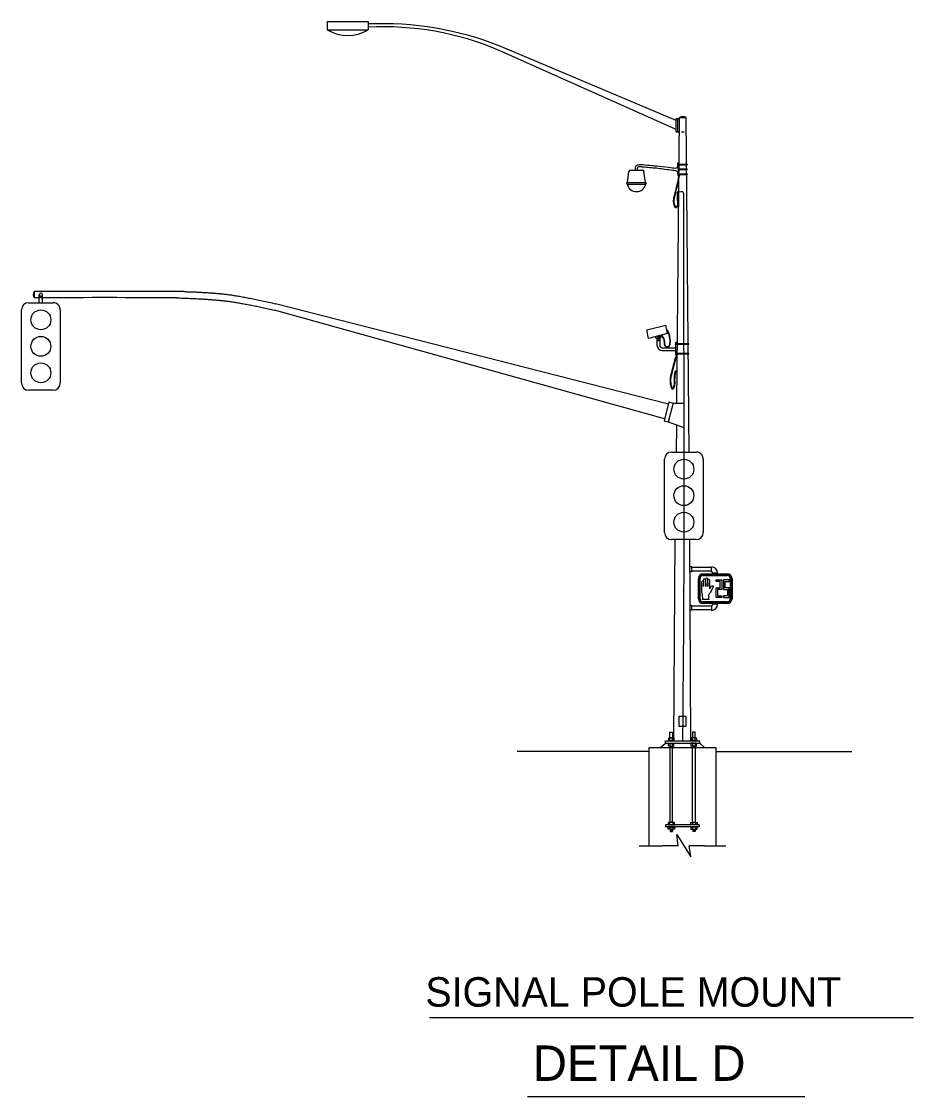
# Model space of a CAD drawing. Extents: x 587 to 764, y 49 to 161.
# Drawn here: x 657.3 to 703, y 48.6 to 103.6 of the extents above; entities that cross this region are included whole.
import ezdxf

# ---------------------------------------------------------------- set-up
doc = ezdxf.new("R2010")
doc.units = 0
doc.layers.add('es_NO-PLOT', color=7, linetype='Continuous')
doc.layers.add('es_SIGNAL-LIGHTING', color=7, linetype='Continuous')

msp = doc.modelspace()

# ---------------------------------------------------------------- linework, layer by layer
at = {"layer": 'es_NO-PLOT'}
for p, q in [((678.226, 52.608), (703.04, 52.608)), ((683.245, 48.553), (697.473, 48.553))]:
    msp.add_line(p, q, dxfattribs=at)
at = {"layer": 'es_SIGNAL-LIGHTING'}
for p, q in [((672.989, 103.646), (675.085, 103.646)), ((672.989, 103.646), (672.989, 103.222)), ((675.085, 103.646), (675.085, 103.222)), ((672.989, 103.222), (675.085, 103.222)), ((690.875, 98.108), (681.794, 102.165)), ((690.875, 98.57), (681.887, 102.371)), ((690.875, 97.999), (690.875, 98.679)), ((690.875, 98.679), (691.049, 98.679)), ((690.915, 84.089), (691.049, 98.679)), ((690.959, 97.999), (690.959, 98.679)), ((691.049, 98.723), (691.389, 98.723)), ((691.049, 98.679), (691.049, 98.723)), ((691.539, 81.581), (691.389, 98.723)), ((690.875, 97.999), (691.042, 97.999)), ((691.155, 97.999), (691.284, 97.999)), ((688.382, 95.387), (688.452, 95.951)), ((688.545, 96.034), (689.131, 96.034)), ((688.784, 96.034), (688.892, 96.034)), ((689.294, 95.387), (689.224, 95.951)), ((690.956, 96.396), (691.032, 96.395)), ((690.988, 95.748), (690.993, 96.396)), ((690.99, 96.061), (691.432, 96.061)), ((690.991, 96.099), (691.431, 96.099)), ((690.993, 96.333), (691.432, 96.333)), ((690.993, 96.295), (691.429, 96.295)), ((691.431, 96.099), (691.432, 96.061)), ((691.432, 96.333), (691.432, 96.293)), ((688.334, 95.363), (688.334, 95.339)), ((688.358, 95.387), (689.318, 95.387)), ((688.358, 95.316), (689.318, 95.316)), ((689.342, 95.363), (689.342, 95.339)), ((690.954, 95.748), (691.026, 95.747)), ((690.988, 95.846), (691.434, 95.846)), ((690.988, 95.807), (691.434, 95.807)), ((691.434, 95.846), (691.434, 95.807)), ((657.972, 89.483), (657.972, 89.806)), ((658.221, 89.233), (658.221, 89.646)), ((658.391, 89.521), (658.391, 89.646)), ((658.391, 89.233), (658.391, 89.521)), ((657.312, 85.116), (657.312, 88.866)), ((657.68, 89.233), (658.93, 89.233)), ((659.297, 88.866), (659.297, 85.116)), ((690.277, 83.281), (670.279, 88.851)), ((690.472, 84.036), (670.334, 89.18)), ((689.369, 87.839), (690.339, 88.084)), ((689.451, 87.404), (689.369, 87.839)), ((690.421, 87.649), (689.451, 87.404)), ((690.421, 87.649), (690.339, 88.084)), ((689.91, 87.401), (689.813, 87.427)), ((689.904, 87.41), (689.821, 87.433)), ((689.888, 87.292), (690.032, 87.29)), ((689.89, 87.406), (689.89, 87.057)), ((690.088, 87.427), (689.91, 87.401)), ((689.923, 87.523), (689.923, 87.487)), ((689.93, 87.525), (689.93, 87.487)), ((689.992, 87.493), (690.001, 87.493)), ((689.998, 87.507), (690.006, 87.507)), ((690.002, 87.482), (690.01, 87.482)), ((690.012, 87.509), (690.021, 87.509)), ((690.032, 87.419), (690.032, 87.057)), ((690.075, 87.561), (690.075, 87.514)), ((690.212, 87.445), (690.22, 87.429)), ((690.225, 87.453), (690.235, 87.436)), ((690.849, 86.558), (690.855, 87.205)), ((690.855, 87.205), (690.943, 87.205)), ((690.898, 87.143), (691.516, 87.143)), ((690.898, 87.104), (691.517, 87.104)), ((690.899, 87.104), (690.899, 87.143)), ((691.516, 87.104), (691.516, 87.143)), ((690.163, 86.927), (690.852, 86.927)), ((690.163, 86.785), (690.851, 86.785)), ((690.849, 86.558), (690.937, 86.556)), ((690.894, 86.617), (690.895, 86.655)), ((690.894, 86.617), (691.521, 86.617)), ((690.895, 86.655), (691.521, 86.655)), ((691.521, 86.617), (691.521, 86.655)), ((690.922, 85.712), (690.929, 85.711)), ((690.923, 85.712), (690.923, 85.75)), ((690.923, 85.75), (690.93, 85.75)), ((658.93, 84.748), (657.68, 84.748)), ((690.5, 84.146), (690.251, 83.179)), ((690.719, 84.089), (690.471, 83.123)), ((690.5, 84.146), (690.719, 84.089)), ((690.719, 84.089), (691.263, 84.089)), ((691.263, 84.089), (691.263, 82.84)), ((690.251, 83.179), (690.471, 83.123)), ((690.471, 83.123), (691.263, 82.84)), ((690.896, 81.581), (690.909, 82.966)), ((690.643, 81.581), (691.893, 81.581)), ((690.276, 77.463), (690.276, 81.213)), ((692.261, 81.213), (692.261, 77.463)), ((691.893, 77.096), (690.643, 77.096)), ((690.761, 66.786), (690.815, 77.096)), ((691.632, 66.786), (691.578, 77.096)), ((691.67, 75.69), (691.599, 75.69)), ((691.67, 75.449), (691.67, 75.69)), ((692.679, 75.662), (691.67, 75.662)), ((692.679, 75.449), (692.679, 75.69)), ((691.67, 75.449), (691.6, 75.449)), ((692.679, 75.477), (691.67, 75.477)), ((692.011, 74.052), (692.011, 75.106)), ((692.059, 75.106), (692.059, 74.052)), ((692.1, 74.052), (692.1, 75.106)), ((692.25, 75.346), (693.496, 75.346)), ((692.25, 75.298), (693.496, 75.298)), ((692.25, 75.256), (693.496, 75.256)), ((692.996, 75.372), (692.75, 75.372)), ((692.781, 75.372), (692.781, 75.346)), ((692.966, 75.372), (692.966, 75.346)), ((693.646, 75.106), (693.646, 74.052)), ((693.688, 74.052), (693.688, 75.106)), ((693.736, 75.106), (693.736, 74.052)), ((693.496, 73.903), (692.25, 73.903)), ((692.25, 73.861), (693.496, 73.861)), ((691.682, 73.71), (691.61, 73.71)), ((691.682, 73.469), (691.61, 73.469)), ((691.682, 73.469), (691.682, 73.71)), ((692.679, 73.682), (691.682, 73.682)), ((692.679, 73.497), (691.682, 73.497)), ((693.496, 73.813), (692.25, 73.813)), ((692.679, 73.71), (692.679, 73.469)), ((692.996, 73.787), (692.75, 73.787)), ((692.781, 73.787), (692.781, 73.813)), ((692.966, 73.787), (692.966, 73.813)), ((690.552, 67.217), (690.688, 67.217)), ((690.552, 66.934), (690.552, 67.217)), ((690.688, 67.217), (690.688, 66.934)), ((691.844, 67.217), (691.715, 67.217)), ((691.715, 67.217), (691.715, 66.934)), ((691.844, 66.934), (691.844, 67.217)), ((690.318, 66.654), (690.318, 66.786)), ((690.318, 66.786), (692.082, 66.786)), ((690.48, 66.802), (690.48, 66.786)), ((690.48, 66.802), (690.764, 66.802)), ((690.48, 66.786), (690.764, 66.786)), ((690.488, 66.915), (690.488, 66.802)), ((690.522, 66.934), (690.552, 66.934)), ((690.552, 66.934), (690.688, 66.934)), ((690.552, 66.802), (690.552, 66.934)), ((690.688, 66.802), (690.688, 66.934)), ((690.688, 66.934), (690.722, 66.934)), ((690.752, 66.915), (690.752, 66.802)), ((690.764, 66.802), (690.764, 66.786)), ((691.636, 66.802), (691.636, 66.786)), ((691.923, 66.802), (691.636, 66.802)), ((691.923, 66.786), (691.636, 66.786)), ((691.648, 66.915), (691.648, 66.802)), ((691.715, 66.934), (691.677, 66.934)), ((691.844, 66.934), (691.715, 66.934)), ((691.715, 66.802), (691.715, 66.934)), ((691.844, 66.802), (691.844, 66.934)), ((691.878, 66.934), (691.844, 66.934)), ((691.912, 66.915), (691.912, 66.802)), ((691.923, 66.802), (691.923, 66.786)), ((692.082, 66.654), (692.082, 66.786)), ((689.464, 66.236), (682.729, 66.236)), ((692.929, 66.421), (689.464, 66.421)), ((689.464, 66.421), (689.464, 61.404)), ((690.058, 66.421), (690.318, 66.654)), ((690.318, 66.654), (692.082, 66.654)), ((690.48, 66.639), (690.48, 66.654)), ((690.48, 66.654), (690.764, 66.654)), ((690.48, 66.639), (690.764, 66.639)), ((690.488, 66.526), (690.488, 66.639)), ((690.522, 66.499), (690.552, 66.499)), ((690.552, 66.639), (690.552, 66.499)), ((690.552, 66.499), (690.688, 66.499)), ((690.688, 66.499), (690.552, 66.499)), ((690.552, 66.499), (690.552, 62.614)), ((690.688, 66.639), (690.688, 66.499)), ((690.688, 66.499), (690.722, 66.499)), ((690.688, 62.587), (690.688, 66.499)), ((690.752, 66.526), (690.752, 66.639)), ((690.764, 66.639), (690.764, 66.654)), ((691.636, 66.639), (691.636, 66.654)), ((691.923, 66.654), (691.636, 66.654)), ((691.923, 66.639), (691.636, 66.639)), ((691.648, 66.526), (691.648, 66.639)), ((691.715, 66.499), (691.677, 66.499)), ((691.715, 66.639), (691.715, 66.499)), ((691.844, 66.499), (691.715, 66.499)), ((691.715, 66.499), (691.844, 66.499)), ((691.715, 62.614), (691.715, 66.499)), ((691.844, 66.639), (691.844, 66.499)), ((691.878, 66.499), (691.844, 66.499)), ((691.844, 66.499), (691.844, 62.614)), ((691.912, 66.526), (691.912, 66.639)), ((691.923, 66.639), (691.923, 66.654)), ((692.082, 66.654), (692.341, 66.421)), ((692.929, 61.394), (692.929, 66.421)), ((692.929, 66.236), (699.879, 66.236)), ((692.057, 62.47), (690.332, 62.47)), ((690.332, 62.47), (690.332, 62.37)), ((692.057, 62.37), (690.332, 62.37)), ((690.537, 62.586), (690.537, 62.477)), ((690.537, 62.363), (690.537, 62.254)), ((690.677, 62.601), (690.552, 62.601)), ((690.677, 62.614), (690.554, 62.614)), ((690.7, 62.586), (690.7, 62.477)), ((690.7, 62.363), (690.7, 62.254)), ((691.702, 62.586), (691.702, 62.477)), ((691.702, 62.363), (691.702, 62.254)), ((691.725, 62.614), (691.848, 62.614)), ((691.725, 62.601), (691.85, 62.601)), ((691.864, 62.586), (691.864, 62.477)), ((691.864, 62.363), (691.864, 62.254)), ((692.057, 62.47), (692.057, 62.37)), ((690.559, 62.254), (690.559, 62.137)), ((690.559, 62.137), (690.68, 62.137)), ((690.677, 62.234), (690.565, 62.234)), ((690.677, 62.221), (690.565, 62.221)), ((690.677, 62.205), (690.565, 62.205)), ((690.677, 62.19), (690.565, 62.19)), ((690.677, 62.174), (690.565, 62.174)), ((690.677, 62.16), (690.565, 62.16)), ((690.677, 62.148), (690.565, 62.148)), ((690.68, 62.254), (690.68, 62.137)), ((691.721, 62.254), (691.721, 62.137)), ((691.843, 62.137), (691.721, 62.137)), ((691.725, 62.234), (691.836, 62.234)), ((691.725, 62.221), (691.836, 62.221)), ((691.725, 62.205), (691.836, 62.205)), ((691.725, 62.19), (691.836, 62.19)), ((691.725, 62.174), (691.836, 62.174)), ((691.725, 62.16), (691.836, 62.16)), ((691.725, 62.148), (691.836, 62.148)), ((691.843, 62.254), (691.843, 62.137)), ((688.976, 61.404), (690.181, 61.404)), ((690.977, 61.404), (690.191, 61.404)), ((692.334, 61.404), (691.548, 61.404)), ((692.334, 61.404), (693.425, 61.404))]:
    msp.add_line(p, q, dxfattribs=at)
for points in [[(691.017, 94.974), (690.988, 94.974), (690.988, 94.874), (691.017, 94.874)], [(690.025, 87.484), (690.03, 87.498), (690.021, 87.509), (690.006, 87.507), (690.001, 87.493), (690.01, 87.482)], [(692.218, 74.028), (692.233, 74.069), (692.231, 74.247), (692.222, 74.285), (692.198, 74.333), (692.183, 74.401), (692.191, 74.932), (692.208, 74.968), (692.23, 74.977), (692.254, 74.968), (692.264, 74.953), (692.27, 74.937), (692.276, 74.698), (692.279, 74.696), (692.289, 75.048), (692.297, 75.068), (692.312, 75.082), (692.324, 75.086), (692.343, 75.082), (692.362, 75.066), (692.37, 75.048), (692.386, 74.698), (692.389, 74.696), (692.397, 75.098), (692.405, 75.118), (692.438, 75.132), (692.459, 75.125), (692.474, 75.107), (692.488, 74.691), (692.499, 75.043), (692.509, 75.059), (692.524, 75.066), (692.544, 75.066), (692.562, 75.053), (692.575, 75.032), (692.59, 74.582), (692.604, 74.571), (692.669, 74.694), (692.692, 74.712), (692.721, 74.726), (692.766, 74.721), (692.791, 74.705), (692.629, 74.39), (692.559, 74.31), (692.544, 74.285), (692.532, 74.253), (692.532, 74.069), (692.546, 74.028)], [(692.918, 75.032), (693.21, 75.032), (693.21, 74.539), (692.999, 74.539), (692.999, 74.207), (693.21, 74.207), (693.21, 74.127), (692.918, 74.127), (692.918, 74.619), (693.126, 74.619), (693.126, 74.951), (692.918, 74.951)], [(693.589, 75.032), (693.297, 75.032), (693.297, 74.539), (693.508, 74.539), (693.508, 74.207), (693.297, 74.207), (693.297, 74.127), (693.589, 74.127), (693.589, 74.619), (693.381, 74.619), (693.381, 74.951), (693.589, 74.951)], [(691.033, 68.051), (691.366, 68.051), (691.366, 67.509), (691.033, 67.509)], [(690.78, 62.587), (690.457, 62.587), (690.457, 62.477), (690.78, 62.477)], [(690.78, 62.254), (690.457, 62.254), (690.457, 62.364), (690.78, 62.364)], [(691.622, 62.587), (691.944, 62.587), (691.944, 62.477), (691.622, 62.477)], [(691.622, 62.254), (691.944, 62.254), (691.944, 62.364), (691.622, 62.364)]]:
    msp.add_lwpolyline(points, close=True, dxfattribs=at)
for points in [[(690.012, 87.509), (689.998, 87.507), (689.992, 87.493), (690.002, 87.482)], [(690.977, 61.404), (690.905, 61.976), (691.619, 60.833), (691.548, 61.404)]]:
    msp.add_lwpolyline(points, dxfattribs=at)
for centre in [(658.305, 88.357), (658.305, 86.998), (658.305, 85.64), (691.268, 80.704), (691.268, 79.346), (691.268, 77.987)]:
    msp.add_circle(centre, 0.509, dxfattribs=at)
for centre, radius, start, end in [((674.037, 104.92), 1.996, 238.3301, 301.6699), ((675.792, 86.981), 16.553, 68.3975, 92.45), ((675.903, 88.386), 14.986, 66.8506, 93.1303), ((691.219, 98.504), 0.277, 52.1994, 127.8006), ((688.545, 95.94), 0.094, 90, 172.8953), ((689.131, 95.94), 0.094, 7.1051, 90), ((688.358, 95.363), 0.0235, 90, 180), ((688.358, 95.339), 0.0235, 180, 270), ((688.838, 95.422), 0.492, 192.4511, 347.5489), ((689.318, 95.363), 0.0235, 0, 90), ((689.318, 95.339), 0.0235, 270, 0), ((658.166, 89.645), 0.252, 140.2697, 219.7303), ((658.306, 89.646), 0.0851, 0, 180), ((658.306, 89.646), 0.0851, 180, 0), ((658.306, 89.646), 0.0833, 0, 180), ((658.306, 89.646), 0.0833, 180, 0), ((657.814, 59.939), 29.593, 88.884, 89.2034), ((657.68, 88.866), 0.368, 90, 180), ((658.93, 88.866), 0.368, 33.367, 90), ((658.93, 88.866), 0.368, 0, 33.367), ((689.947, 87.427), 0.145, 150.9292, 173.6428), ((689.817, 87.441), 0.0141, 173.6428, 254.758), ((689.954, 87.423), 0.145, 148.1516, 169.8785), ((689.825, 87.446), 0.0141, 169.8785, 254.758), ((689.959, 87.486), 0.123, 216.1563, 329.6165), ((690.163, 87.057), 0.273, 179.9989, 269.9989), ((689.908, 87.424), 0.0141, 254.758, 350.0249), ((689.914, 87.415), 0.0141, 254.758, 352.0548), ((690.064, 87.396), 0.145, 152.6831, 170.0249), ((689.969, 87.495), 0.0467, 189.9597, 200.2577), ((689.969, 87.495), 0.0467, 200.2577, 227.9602), ((690.071, 87.393), 0.145, 153.5336, 172.0548), ((689.976, 87.495), 0.0467, 189.9597, 200.2577), ((689.976, 87.495), 0.0467, 200.2577, 227.9602), ((689.979, 87.506), 0.0618, 227.9602, 251.9886), ((689.986, 87.506), 0.0618, 227.9602, 251.9886), ((689.984, 87.519), 0.0758, 251.9886, 272.1622), ((689.991, 87.52), 0.0758, 251.9886, 272.1622), ((689.983, 87.537), 0.094, 272.1622, 275.9176), ((689.99, 87.538), 0.094, 272.1622, 290.2577), ((689.99, 87.538), 0.094, 290.2577, 308.3533), ((690.163, 87.057), 0.131, 179.9989, 269.9989), ((690.001, 87.524), 0.0758, 308.3533, 328.5269), ((690.013, 87.516), 0.0618, 328.5269, 352.5553), ((689.943, 87.423), 0.145, 1.5373, 28.4311), ((690.028, 87.514), 0.0467, 352.5553, 0.3426), ((657.68, 85.116), 0.368, 180, 270), ((658.93, 85.116), 0.368, 270, 0), ((690.643, 81.213), 0.368, 90, 180), ((691.893, 81.213), 0.368, 33.367, 90), ((691.893, 81.213), 0.368, 0, 33.367), ((690.643, 77.463), 0.368, 180, 270), ((691.893, 77.463), 0.368, 270, 0), ((692.678, 75.372), 0.319, 359.9827, 89.645), ((692.25, 75.106), 0.24, 90, 180), ((692.25, 75.106), 0.192, 90, 180), ((692.25, 75.106), 0.15, 90, 180), ((692.675, 75.374), 0.0752, 358.3684, 86.6212), ((693.496, 75.106), 0.24, 0, 90), ((693.496, 75.106), 0.192, 0, 90), ((693.496, 75.106), 0.15, 0, 90), ((692.25, 74.052), 0.24, 180, 270), ((692.25, 74.052), 0.192, 180, 270), ((692.25, 74.052), 0.15, 180, 270), ((693.496, 74.052), 0.192, 270, 0), ((693.496, 74.052), 0.24, 270, 0), ((693.496, 74.052), 0.15, 270, 0), ((692.678, 73.787), 0.319, 270.355, 0.0173), ((692.675, 73.785), 0.0752, 273.3788, 1.6316), ((690.522, 66.9), 0.0357, 21.3495, 158.6505), ((690.621, 66.826), 0.109, 52.3665, 127.6335), ((690.721, 66.9), 0.0357, 21.3495, 158.6505), ((691.68, 66.9), 0.0357, 21.3495, 158.6505), ((691.78, 66.826), 0.109, 52.3665, 127.6335), ((691.879, 66.9), 0.0357, 21.3495, 158.6505), ((690.522, 66.538), 0.0357, 201.3495, 338.6505), ((690.621, 66.612), 0.109, 232.3665, 307.6335), ((690.721, 66.538), 0.0357, 201.3495, 338.6505), ((691.68, 66.538), 0.0357, 201.3495, 338.6505), ((691.78, 66.612), 0.109, 232.3665, 307.6335), ((691.879, 66.538), 0.0357, 201.3495, 338.6505)]:
    msp.add_arc(centre, radius, start, end, dxfattribs=at)
for centre, major_axis, ratio, start_param, end_param in [((1950.595, -149.773), (-1349.895, 229.386), 0.051242, 5.980329, 5.999429), ((1949.501, -149.778), (-1348.756, 229.082), 0.051218, 5.998757, 5.999409), ((1949.501, -149.778), (-1348.756, 229.082), 0.051218, 5.998345, 5.998757), ((1949.501, -149.778), (-1348.756, 229.082), 0.051218, 5.981248, 5.998345)]:
    msp.add_ellipse(centre, major_axis=major_axis, ratio=ratio, start_param=start_param, end_param=end_param, dxfattribs=at)
for points, degree in [([(688.784, 96.034), (688.791, 96.221), (688.841, 96.277), (688.969, 96.344), (689.603, 96.263), (689.76, 96.265), (690.588, 96.162), (690.76, 96.135), (690.923, 96.13), (690.951, 96.197), (690.952, 96.24), (690.957, 96.309), (690.956, 96.396)], 3), ([(688.892, 96.034), (688.893, 96.106), (688.898, 96.233), (689.097, 96.205), (689.409, 96.175), (689.765, 96.15), (690.136, 96.108), (690.459, 96.054), (690.918, 96.011), (690.928, 95.959), (690.955, 95.887), (690.954, 95.748)], 3), ([(690.988, 95.748), (690.963, 95.486), (690.932, 95.359), (690.898, 95.237), (690.837, 95.004), (690.815, 94.92)], 3), ([(691.02, 95.746), (690.992, 95.477), (690.961, 95.351), (690.927, 95.23), (690.866, 94.997), (690.844, 94.913)], 3), ([(690.815, 94.919), (690.799, 94.857), (690.748, 94.648), (690.72, 94.468), (690.735, 94.276), (690.788, 94.155), (690.843, 94.103), (690.872, 94.108)], 3), ([(690.844, 94.912), (690.829, 94.849), (690.778, 94.642), (690.75, 94.467), (690.764, 94.283), (690.813, 94.173), (690.853, 94.135), (690.867, 94.137)], 3), ([(690.867, 94.137), (690.87, 94.138), (690.896, 94.146), (690.967, 94.258), (690.943, 94.441), (690.943, 94.785), (690.937, 94.936), (690.977, 94.934), (690.988, 94.936)], 3), ([(690.872, 94.108), (690.876, 94.109), (690.915, 94.121), (690.998, 94.251), (690.973, 94.443), (690.973, 94.749), (690.961, 94.901), (690.988, 94.903)], 3), ([(691.017, 94.924), (691.118, 94.938), (691.166, 94.944), (691.215, 94.932), (691.252, 94.844), (691.247, 94.634), (691.247, 93.478), (691.247, 89.065), (691.267, 84.954), (691.267, 76.221), (691.259, 74.261), (691.2, 66.786)], 3), ([(665.641, 89.804), (666.631, 89.782), (668.515, 89.601), (670.334, 89.18)], 2), ([(665.248, 89.484), (666.604, 89.441), (668.489, 89.259), (670.279, 88.851)], 2), ([(690.465, 87.758), (690.51, 87.621), (690.541, 87.484), (690.566, 87.329), (690.551, 87.135), (690.537, 86.998), (690.383, 86.907), (690.255, 87.107), (690.28, 87.294), (690.204, 87.494), (690.09, 87.565)], 3), ([(690.451, 87.753), (690.494, 87.618), (690.526, 87.482), (690.55, 87.329), (690.535, 87.136), (690.522, 87.007), (690.388, 86.929), (690.272, 87.111), (690.296, 87.296), (690.217, 87.506), (690.111, 87.57)], 3), ([(690.465, 87.758), (690.441, 87.824), (690.418, 87.802), (690.392, 87.797)], 2), ([(690.451, 87.753), (690.435, 87.798), (690.425, 87.788), (690.395, 87.783)], 2), ([(690.887, 86.559), (690.793, 86.293), (690.763, 86.168), (690.722, 86.027), (690.586, 85.5), (690.55, 85.278), (690.565, 85.085), (690.619, 84.859), (690.67, 84.808), (690.696, 84.808)], 3), ([(690.92, 86.559), (690.822, 86.286), (690.792, 86.161), (690.751, 86.019), (690.615, 85.494), (690.581, 85.276), (690.595, 85.093), (690.648, 84.868), (690.708, 84.815), (690.797, 85.067), (690.773, 85.25), (690.797, 85.586), (690.832, 85.747), (690.898, 85.743), (690.923, 85.746)], 2), ([(690.696, 84.808), (690.703, 84.808), (690.744, 84.816), (690.829, 85.06), (690.803, 85.252), (690.834, 85.581), (690.857, 85.715), (690.9, 85.713), (690.922, 85.717)], 3)]:
    msp.add_open_spline(points, degree=degree, dxfattribs=at)

# ---------------------------------------------------------------- texts
at = {"layer": 'es_NO-PLOT'}
for s, height, p in [('SIGNAL POLE MOUNT', 1.5096, (678.016, 53.157)), ('DETAIL D', 1.8115, (683.525, 49.355))]:
    msp.add_text(s, height=height, dxfattribs=at).set_placement(p)

doc.saveas('drawing.dxf')
